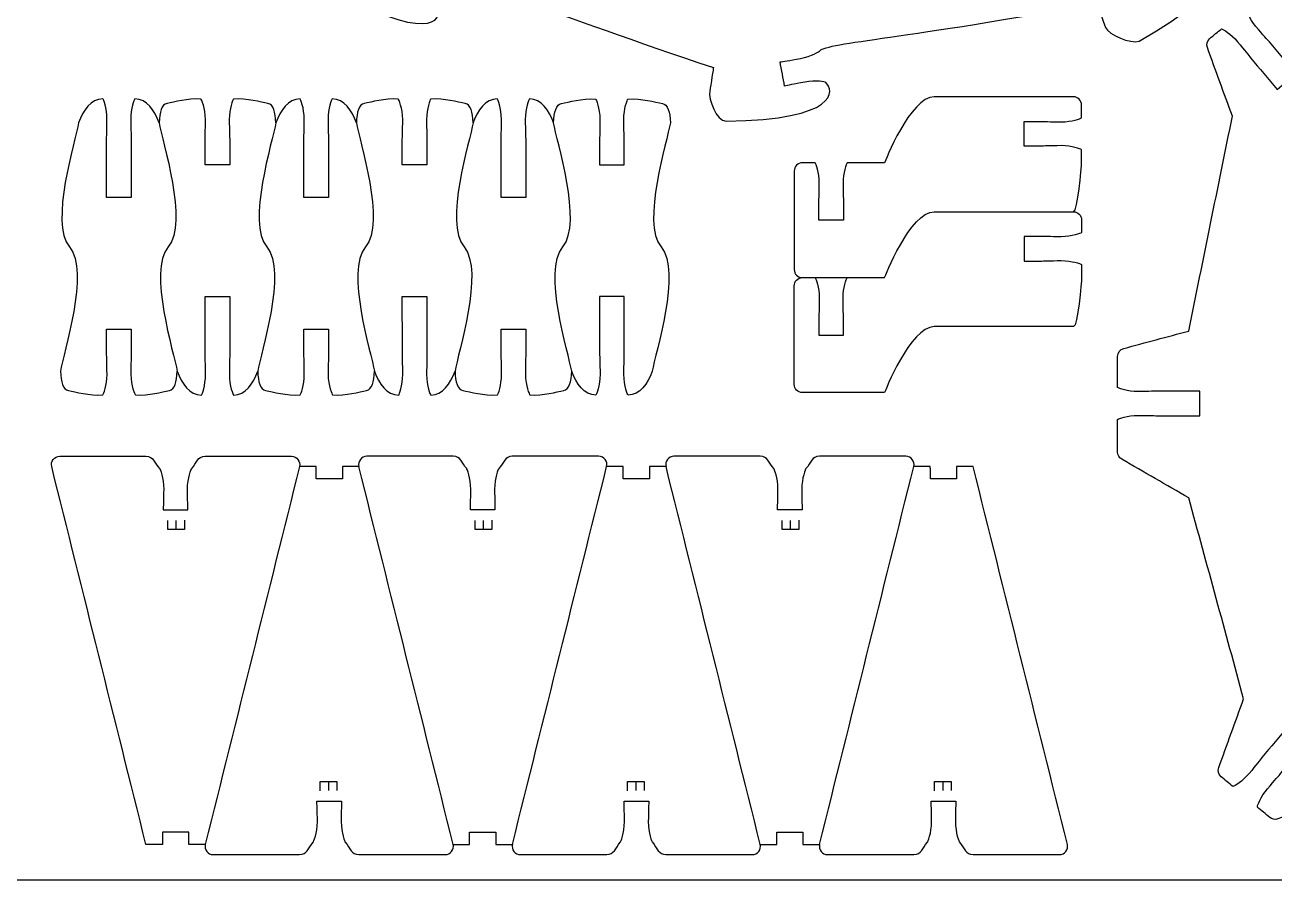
# Model space of a CAD drawing. Extents: x 0 to 450, y 0 to 400.
# Drawn here: x 164.2 to 316.1, y 0.1 to 104.1 of the extents above; entities that cross this region are included whole.
import ezdxf

# ---------------------------------------------------------------- set-up
doc = ezdxf.new("R2010")
doc.units = 0
doc.header["$MEASUREMENT"] = 0
doc.layers.add('DEFAULT', color=18, linetype='CONTINUOUS')

msp = doc.modelspace()

# ---------------------------------------------------------------- linework, layer by layer
at = {"layer": 'DEFAULT', "color": 18}
msp.add_lwpolyline([(450.13, 0.12), (0.12, 0.12), (0.12, 400.12), (450.13, 400.12)], close=True, dxfattribs=at)
for points in [[(183.57, 43.89), (183.57, 42.76), (181.55, 42.76), (181.55, 43.85)], [(182.56, 42.76), (182.56, 43.85)], [(220.92, 43.89), (220.92, 42.76), (218.9, 42.76), (218.9, 43.85)], [(219.91, 42.76), (219.91, 43.85)], [(258.27, 43.89), (258.27, 42.76), (256.25, 42.76), (256.25, 43.85)], [(257.26, 42.76), (257.26, 43.85)], [(200.07, 10.98), (200.07, 12.11), (202.09, 12.11), (202.09, 11.02)], [(201.08, 12.11), (201.08, 11.02)], [(237.42, 10.98), (237.42, 12.11), (239.45, 12.11), (239.45, 11.02)], [(238.44, 12.11), (238.44, 11.02)], [(274.78, 10.98), (274.78, 12.11), (276.8, 12.11), (276.8, 11.02)], [(275.79, 12.11), (275.79, 11.02)]]:
    msp.add_lwpolyline(points, dxfattribs=at)
at = {"layer": 'DEFAULT', "color": 1}
for points, knots in [([(299.67, 102.15), (298.62, 101.78), (295.97, 102.88), (295.58, 103.81), (295.28, 104.49), (294.53, 106.75), (294.53, 106.75), (271.42, 102.47), (261.82, 101.97), (260.83, 100.98), (260.83, 100.91), (259.82, 100.28), (258.46, 100.02), (257.1, 99.77), (256.33, 99.67), (255.99, 99.61), (256.18, 98.63), (256.36, 97.65), (256.55, 96.67), (256.88, 96.73), (257.63, 96.92), (258.99, 97.17), (260.35, 97.42), (261.53, 97.18), (261.54, 97.13), (262.59, 96.16), (263.19, 92.59), (249.42, 92.41), (248.23, 92.4), (247.27, 95.12), (247.44, 96.07), (247.56, 96.81), (247.89, 98.92), (247.89, 98.92), (228.59, 105.38), (216.55, 110.25), (215.62, 110.25), (215.6, 110.2), (214.4, 110.12), (213.09, 110.55), (211.77, 110.99), (211.05, 111.28), (210.72, 111.38), (210.41, 110.43), (210.1, 109.49), (209.79, 108.54), (210.11, 108.43), (210.86, 108.23), (212.18, 107.8), (213.47, 107.37), (214.39, 106.61), (214.39, 106.54), (214.85, 105.18), (214.45, 101.63), (202.65, 107.7), (201.21, 108.66), (200.96, 111.84), (201.58, 112.64), (202.04, 113.24), (203.29, 114.68), (203.29, 114.68), (184.34, 135.35), (181.45, 140.2), (180.51, 140.22), (180.47, 140.18), (179.39, 140.7), (178.45, 141.72), (177.52, 142.74), (177.03, 143.35), (176.79, 143.6), (176.06, 142.92), (175.32, 142.24), (174.59, 141.57), (174.82, 141.32), (175.38, 140.78), (176.32, 139.76), (177.24, 138.74), (177.67, 137.62), (177.64, 137.58), (177.54, 136.15), (175.8, 134.17), (167.73, 143.92), (167.5, 144.25), (167.4, 144.64), (167.55, 145.13), (168.02, 146.75), (169.9, 147.01), (170.87, 149.78), (173.75, 158.09), (178.69, 174.98), (178.69, 174.98), (178.84, 175.37), (179.21, 175.62), (179.63, 175.62), (180.24, 175.62), (180.85, 175.62), (181.47, 175.62), (181.53, 175.62), (181.97, 174.51), (181.97, 173.12), (181.97, 171.74), (181.93, 170.96), (181.93, 170.62), (181.93, 168.95), (181.93, 167.29), (181.93, 165.62), (182.93, 165.62), (183.93, 165.62), (184.93, 165.62), (184.93, 167.29), (184.92, 168.96), (184.92, 170.62), (184.93, 170.96), (184.87, 171.74), (184.87, 173.12), (184.87, 174.5), (185.32, 175.62), (185.38, 175.62), (185.91, 175.62), (186.45, 175.62), (186.99, 175.62), (187.51, 175.62), (187.95, 175.22), (187.99, 174.7), (188.92, 160.89), (194.16, 148.05), (199.98, 137.11), (206.92, 124.06), (208.9, 120.34), (228.68, 113.72), (248.47, 107.1), (267.11, 109.71), (273.96, 110.98), (280.8, 112.25), (292.86, 114.49), (298.78, 119.37), (301.55, 121.66), (313.36, 131.4), (317.77, 135.02), (322.16, 138.65), (324.33, 143.81), (324.33, 151.06), (324.33, 158.58), (324.33, 166.1), (324.33, 173.62), (324.33, 174.73), (325.23, 175.62), (326.33, 175.62), (327.3, 175.63), (328.27, 175.64), (329.23, 175.64), (329.29, 175.64), (329.74, 174.53), (329.74, 173.14), (329.74, 171.76), (329.69, 170.98), (329.7, 170.64), (329.7, 168.97), (329.7, 167.31), (329.7, 165.64), (330.7, 165.64), (331.7, 165.64), (332.7, 165.64), (332.69, 167.31), (332.69, 168.98), (332.69, 170.65), (332.7, 170.98), (332.64, 171.76), (332.64, 173.14), (332.64, 174.52), (333.09, 175.65), (333.14, 175.65), (336.51, 175.65), (340.47, 180.79), (342.02, 182.46), (343.57, 184.14), (350.13, 183.42), (352.9, 183.35), (354.4, 183.31), (356.89, 182.26), (356.23, 179.66), (355.84, 178.12), (352.4, 178.82), (352.4, 178.82), (351.47, 179.19), (350.54, 179.56), (349.61, 179.92), (339.96, 155.42), (336.37, 148.96), (336.64, 148.28), (336.7, 148.26), (336.7, 147.06), (336.2, 145.77), (335.69, 144.48), (335.37, 143.77), (335.24, 143.45), (336.17, 143.09), (337.1, 142.73), (338.03, 142.36), (338.16, 142.68), (338.39, 143.42), (338.9, 144.71), (339.41, 145.98), (340.23, 146.87), (340.28, 146.85), (341.66, 147.22), (344.72, 145.19), (337.94, 134.22), (337.03, 133.3), (334.52, 133.54), (333.69, 134.15), (333.08, 134.59), (331.53, 136.22), (331.53, 136.22), (310.08, 118.53), (304.85, 116.33), (304.85, 114.83), (304.89, 114.78), (304.31, 113.73), (303.25, 112.84), (302.18, 111.96), (301.55, 111.51), (301.29, 111.28), (301.92, 110.52), (302.56, 109.75), (303.2, 108.98), (303.46, 109.19), (304.03, 109.73), (305.09, 110.61), (306.16, 111.48), (307.31, 111.85), (307.34, 111.81), (308.73, 111.47), (311.84, 109.09), (299.67, 102.15)], [1, 1, 1, 1, 2, 2, 2, 3, 3, 3, 4, 4, 4, 5, 5, 5, 6, 6, 6, 7, 7, 7, 8, 8, 8, 9, 9, 9, 10, 10, 10, 11, 11, 11, 12, 12, 12, 13, 13, 13, 14, 14, 14, 15, 15, 15, 16, 16, 16, 17, 17, 17, 18, 18, 18, 19, 19, 19, 20, 20, 20, 21, 21, 21, 22, 22, 22, 23, 23, 23, 24, 24, 24, 25, 25, 25, 26, 26, 26, 27, 27, 27, 28, 28, 28, 29, 29, 29, 30, 30, 30, 31, 31, 31, 32, 32, 32, 33, 33, 33, 34, 34, 34, 35, 35, 35, 49.159, 49.159, 49.159, 57.659, 57.659, 57.659, 58.659, 58.659, 58.659, 59.659, 59.659, 59.659, 60.659, 60.659, 60.659, 65.229, 65.229, 65.229, 66.229, 66.229, 66.229, 67.229, 67.229, 67.229, 68.229, 68.229, 68.229, 69.229, 69.229, 69.229, 70.229, 70.229, 70.229, 71.229, 71.229, 71.229, 72.229, 72.229, 72.229, 136.188, 136.188, 136.188, 137.188, 137.188, 137.188, 138.188, 138.188, 138.188, 139.188, 139.188, 139.188, 140.188, 140.188, 140.188, 154.357, 154.357, 154.357, 162.857, 162.857, 162.857, 163.857, 163.857, 163.857, 164.857, 164.857, 164.857, 165.857, 165.857, 165.857, 166.857, 166.857, 166.857, 167.857, 167.857, 167.857, 168.857, 168.857, 168.857, 169.857, 169.857, 169.857, 170.857, 170.857, 170.857, 171.857, 171.857, 171.857, 172.857, 172.857, 172.857, 173.857, 173.857, 173.857, 174.857, 174.857, 174.857, 175.857, 175.857, 175.857, 176.857, 176.857, 176.857, 177.857, 177.857, 177.857, 178.857, 178.857, 178.857, 179.857, 179.857, 179.857, 180.857, 180.857, 180.857, 181.857, 181.857, 181.857, 182.857, 182.857, 182.857, 183.857, 183.857, 183.857, 184.857, 184.857, 184.857, 185.857, 185.857, 185.857, 186.857, 186.857, 186.857, 186.857]), ([(302.02, 56.58), (301.68, 56.58), (300.91, 56.63), (299.52, 56.63), (298.24, 56.63), (297.19, 56.24), (297.04, 56.14), (297.04, 54.82), (297.04, 53.49), (297.04, 52.17), (297.04, 51.81), (297.23, 51.48), (297.54, 51.3), (300.25, 49.73), (302.97, 48.17), (305.69, 46.6), (307.92, 38.45), (310.15, 30.29), (312.37, 22.14), (311.36, 19.36), (310.35, 16.58), (309.34, 13.79), (309.2, 13.4), (309.31, 12.96), (309.64, 12.69), (310.11, 12.29), (310.59, 11.88), (311.07, 11.48), (311.24, 11.54), (312.21, 12.11), (313.03, 13.08), (313.92, 14.14), (314.38, 14.77), (314.6, 15.02), (315.67, 16.3), (316.74, 17.58), (317.81, 18.86), (318.57, 18.22), (319.34, 17.58), (320.11, 16.94), (319.04, 15.66), (317.97, 14.38), (316.9, 13.11), (316.68, 12.84), (316.15, 12.28), (315.26, 11.22), (314.42, 10.22), (314.04, 9.15), (314.04, 8.99), (314.54, 8.57), (315.04, 8.15), (315.54, 7.73), (315.81, 7.5), (316.19, 7.44), (316.52, 7.56), (318.86, 8.41), (321.19, 9.26), (323.53, 10.11), (324.38, 10.11), (325.23, 10.11), (326.09, 10.11), (326.18, 10.24), (326.57, 11.3), (326.57, 12.6), (326.57, 13.98), (326.52, 14.75), (326.52, 15.09), (326.52, 15.76), (326.52, 16.43), (326.52, 17.1), (327.52, 17.1), (328.52, 17.1), (329.52, 17.1), (329.52, 16.43), (329.52, 15.77), (329.52, 15.1), (329.52, 14.76), (329.47, 13.98), (329.47, 12.6), (329.48, 11.29), (329.87, 10.22), (329.97, 10.11), (330.82, 10.11), (331.67, 10.11), (332.52, 10.11), (343.48, 10.11), (343.88, 3.22), (352.35, 3.22), (353.87, 3.22), (355.39, 3.22), (356.91, 3.22), (357.01, 3.37), (357.39, 4.42), (357.39, 5.7), (357.39, 7.08), (357.34, 7.86), (357.34, 8.2), (357.34, 9.87), (357.34, 11.53), (357.34, 13.2), (358.34, 13.2), (359.34, 13.2), (360.34, 13.2), (360.34, 11.54), (360.34, 9.87), (360.34, 8.21), (360.34, 7.86), (360.29, 7.09), (360.29, 5.7), (360.3, 4.41), (360.69, 3.35), (360.78, 3.22), (362.3, 3.22), (363.81, 3.22), (365.33, 3.22), (373.8, 3.22), (374.2, 10.11), (385.16, 10.11), (386.02, 10.11), (386.87, 10.11), (387.72, 10.11), (387.81, 10.24), (388.21, 11.3), (388.21, 12.6), (388.21, 13.98), (388.16, 14.75), (388.16, 15.09), (388.16, 15.76), (388.16, 16.43), (388.16, 17.1), (389.15, 17.1), (390.15, 17.1), (391.15, 17.1), (391.15, 16.43), (391.15, 15.77), (391.15, 15.1), (391.16, 14.76), (391.11, 13.98), (391.11, 12.6), (391.11, 11.28), (391.51, 10.2), (391.61, 10.11), (392.45, 10.11), (393.3, 10.11), (394.15, 10.11), (396.48, 9.26), (398.82, 8.41), (401.15, 7.56), (401.49, 7.44), (401.86, 7.5), (402.14, 7.73), (402.64, 8.16), (403.14, 8.58), (403.65, 9), (403.64, 9.16), (403.25, 10.23), (402.42, 11.22), (401.54, 12.28), (401, 12.84), (400.78, 13.1), (399.71, 14.38), (398.64, 15.66), (397.57, 16.94), (398.34, 17.58), (399.1, 18.22), (399.87, 18.86), (400.94, 17.59), (402.01, 16.31), (403.08, 15.03), (403.3, 14.77), (403.76, 14.14), (404.65, 13.08), (405.48, 12.1), (406.44, 11.54), (406.62, 11.49), (407.09, 11.89), (407.57, 12.29), (408.04, 12.69), (408.36, 12.96), (408.48, 13.4), (408.34, 13.79), (407.33, 16.58), (406.32, 19.36), (405.3, 22.14), (407.53, 30.29), (409.76, 38.45), (411.99, 46.6), (414.71, 48.17), (417.42, 49.73), (420.14, 51.3), (420.45, 51.48), (420.64, 51.81), (420.64, 52.17), (420.64, 53.5), (420.64, 54.83), (420.64, 56.15), (420.49, 56.25), (419.43, 56.64), (418.16, 56.64), (416.77, 56.64), (416, 56.58), (415.66, 56.59), (413.99, 56.59), (412.32, 56.58), (410.66, 56.58), (410.66, 57.58), (410.66, 58.58), (410.66, 59.58), (412.32, 59.58), (413.99, 59.58), (415.65, 59.58), (415.99, 59.59), (416.77, 59.54), (418.16, 59.54), (419.45, 59.54), (420.51, 59.93), (420.64, 60.03), (420.64, 61.29), (420.64, 62.55), (420.64, 63.8), (420.64, 64.26), (420.34, 64.65), (419.9, 64.77), (417.26, 65.48), (414.63, 66.18), (411.99, 66.89), (410.22, 75.59), (408.45, 84.3), (406.68, 93.01), (407.7, 95.79), (408.71, 98.57), (409.72, 101.35), (409.87, 101.74), (409.75, 102.19), (409.42, 102.46), (408.95, 102.86), (408.48, 103.25), (408, 103.65), (407.85, 103.61), (406.86, 103.04), (406.03, 102.06), (405.14, 101.01), (404.68, 100.38), (404.46, 100.12), (403.39, 98.84), (402.32, 97.56), (401.25, 96.28), (400.48, 96.93), (399.72, 97.57), (398.95, 98.21), (400.02, 99.49), (401.09, 100.76), (402.16, 102.04), (402.38, 102.3), (402.92, 102.87), (403.81, 103.93), (404.64, 104.92), (405.03, 105.98), (405.03, 106.15), (404.38, 106.69), (403.73, 107.24), (403.07, 107.79), (400.19, 113.32), (397.31, 118.85), (394.43, 124.39), (394.25, 124.72), (393.91, 124.93), (393.54, 124.93), (392.89, 124.93), (392.24, 124.93), (391.59, 124.93), (391.5, 124.8), (391.1, 123.73), (391.1, 122.44), (391.1, 121.06), (391.15, 120.28), (391.15, 119.94), (391.15, 119.27), (391.15, 118.61), (391.15, 117.94), (390.15, 117.94), (389.15, 117.94), (388.16, 117.94), (388.16, 118.6), (388.16, 119.27), (388.16, 119.94), (388.15, 120.28), (388.2, 121.05), (388.2, 122.44), (388.2, 123.76), (387.8, 124.83), (387.7, 124.93), (386.67, 124.93), (385.64, 124.93), (384.6, 124.93), (382.98, 124.93), (381.66, 123.01), (381.66, 120.64), (381.6, 112.82), (382.7, 106.14), (374.39, 97.86), (372.84, 96.32), (371.29, 94.77), (369.75, 93.23), (368.04, 91.24), (364.87, 89.84), (358.84, 89.84), (352.81, 89.84), (349.63, 91.24), (347.93, 93.23), (346.38, 94.77), (344.83, 96.32), (343.29, 97.86), (334.97, 106.14), (336.07, 112.82), (336.02, 120.64), (336.02, 123.01), (334.68, 124.93), (333.05, 124.93), (332.02, 124.93), (330.99, 124.93), (329.95, 124.93), (329.86, 124.8), (329.47, 123.73), (329.47, 122.44), (329.47, 121.06), (329.52, 120.28), (329.52, 119.94), (329.52, 119.27), (329.52, 118.61), (329.52, 117.94), (328.52, 117.94), (327.52, 117.94), (326.52, 117.94), (326.52, 118.6), (326.52, 119.27), (326.52, 119.94), (326.52, 120.28), (326.57, 121.05), (326.57, 122.44), (326.56, 123.75), (326.17, 124.81), (326.07, 124.93), (325.43, 124.93), (324.78, 124.93), (324.14, 124.93), (323.76, 124.93), (323.42, 124.72), (323.25, 124.39), (320.37, 118.85), (317.49, 113.32), (314.6, 107.79), (313.95, 107.24), (313.29, 106.68), (312.63, 106.13), (312.66, 105.95), (313.05, 104.9), (313.86, 103.92), (314.75, 102.86), (315.29, 102.3), (315.51, 102.04), (316.58, 100.77), (317.65, 99.49), (318.73, 98.21), (317.96, 97.57), (317.2, 96.93), (316.43, 96.28), (315.36, 97.56), (314.29, 98.83), (313.22, 100.11), (313, 100.37), (312.53, 101), (311.64, 102.06), (310.81, 103.04), (309.84, 103.6), (309.67, 103.64), (309.2, 103.25), (308.73, 102.85), (308.25, 102.46), (307.93, 102.19), (307.81, 101.74), (307.96, 101.35), (308.97, 98.57), (309.98, 95.79), (311, 93.01), (309.23, 84.3), (307.46, 75.59), (305.69, 66.89), (303.05, 66.18), (300.42, 65.48), (297.78, 64.77), (297.34, 64.65), (297.04, 64.26), (297.04, 63.8), (297.04, 62.54), (297.04, 61.28), (297.04, 60.01), (297.2, 59.91), (298.25, 59.53), (299.52, 59.53), (300.9, 59.53), (301.68, 59.58), (302.02, 59.58), (303.69, 59.58), (305.35, 59.58), (307.02, 59.58), (307.02, 58.58), (307.02, 57.58), (307.02, 56.58), (305.36, 56.58), (303.69, 56.58), (302.02, 56.58)], [14.17, 14.17, 14.17, 14.17, 15.17, 15.17, 15.17, 16.17, 16.17, 16.17, 27.43, 27.43, 27.43, 28.43, 28.43, 28.43, 29.43, 29.43, 29.43, 101.305799, 101.305799, 101.305799, 102.305799, 102.305799, 102.305799, 103.305799, 103.305799, 103.305799, 104.305799, 104.305799, 104.305799, 105.305799, 105.305799, 105.305799, 106.305799, 106.305799, 106.305799, 107.305799, 107.305799, 107.305799, 108.305799, 108.305799, 108.305799, 109.305799, 109.305799, 109.305799, 110.305799, 110.305799, 110.305799, 111.305799, 111.305799, 111.305799, 112.305799, 112.305799, 112.305799, 113.305799, 113.305799, 113.305799, 114.305799, 114.305799, 114.305799, 121.555799, 121.555799, 121.555799, 122.555799, 122.555799, 122.555799, 123.555799, 123.555799, 123.555799, 124.555799, 124.555799, 124.555799, 133.055799, 133.055799, 133.055799, 138.714799, 138.714799, 138.714799, 139.714799, 139.714799, 139.714799, 140.714799, 140.714799, 140.714799, 147.935799, 147.935799, 147.935799, 148.935799, 148.935799, 148.935799, 161.865799, 161.865799, 161.865799, 162.865799, 162.865799, 162.865799, 163.865799, 163.865799, 163.865799, 164.865799, 164.865799, 164.865799, 173.365799, 173.365799, 173.365799, 187.525799, 187.525799, 187.525799, 188.525799, 188.525799, 188.525799, 189.525799, 189.525799, 189.525799, 202.415799, 202.415799, 202.415799, 203.415799, 203.415799, 203.415799, 210.665799, 210.665799, 210.665799, 211.665799, 211.665799, 211.665799, 212.665799, 212.665799, 212.665799, 213.665799, 213.665799, 213.665799, 222.165799, 222.165799, 222.165799, 227.824799, 227.824799, 227.824799, 228.824799, 228.824799, 228.824799, 229.824799, 229.824799, 229.824799, 237.033799, 237.033799, 237.033799, 238.033799, 238.033799, 238.033799, 239.033799, 239.033799, 239.033799, 240.033799, 240.033799, 240.033799, 241.033799, 241.033799, 241.033799, 242.033799, 242.033799, 242.033799, 243.033799, 243.033799, 243.033799, 244.033799, 244.033799, 244.033799, 245.033799, 245.033799, 245.033799, 246.033799, 246.033799, 246.033799, 247.033799, 247.033799, 247.033799, 248.033799, 248.033799, 248.033799, 249.033799, 249.033799, 249.033799, 250.033799, 250.033799, 250.033799, 251.033799, 251.033799, 251.033799, 252.033799, 252.033799, 252.033799, 253.033799, 253.033799, 253.033799, 264.323799, 264.323799, 264.323799, 265.323799, 265.323799, 265.323799, 266.323799, 266.323799, 266.323799, 267.323799, 267.323799, 267.323799, 275.823799, 275.823799, 275.823799, 289.983799, 289.983799, 289.983799, 290.983799, 290.983799, 290.983799, 291.983799, 291.983799, 291.983799, 302.693799, 302.693799, 302.693799, 303.693799, 303.693799, 303.693799, 304.693799, 304.693799, 304.693799, 305.693799, 305.693799, 305.693799, 306.693799, 306.693799, 306.693799, 307.693799, 307.693799, 307.693799, 308.693799, 308.693799, 308.693799, 309.693799, 309.693799, 309.693799, 310.693799, 310.693799, 310.693799, 311.693799, 311.693799, 311.693799, 312.693799, 312.693799, 312.693799, 313.693799, 313.693799, 313.693799, 314.693799, 314.693799, 314.693799, 315.693799, 315.693799, 315.693799, 316.693799, 316.693799, 316.693799, 317.693799, 317.693799, 317.693799, 318.693799, 318.693799, 318.693799, 324.234799, 324.234799, 324.234799, 325.234799, 325.234799, 325.234799, 326.234799, 326.234799, 326.234799, 327.234799, 327.234799, 327.234799, 335.734799, 335.734799, 335.734799, 341.394799, 341.394799, 341.394799, 342.394799, 342.394799, 342.394799, 343.394799, 343.394799, 343.394799, 352.184799, 352.184799, 352.184799, 353.184799, 353.184799, 353.184799, 354.184799, 354.184799, 354.184799, 355.184799, 355.184799, 355.184799, 356.184799, 356.184799, 356.184799, 357.184799, 357.184799, 357.184799, 358.184799, 358.184799, 358.184799, 359.184799, 359.184799, 359.184799, 360.184799, 360.184799, 360.184799, 368.963799, 368.963799, 368.963799, 369.963799, 369.963799, 369.963799, 370.963799, 370.963799, 370.963799, 371.963799, 371.963799, 371.963799, 380.463799, 380.463799, 380.463799, 386.123799, 386.123799, 386.123799, 387.123799, 387.123799, 387.123799, 388.123799, 388.123799, 388.123799, 393.613799, 393.613799, 393.613799, 394.613799, 394.613799, 394.613799, 395.613799, 395.613799, 395.613799, 396.613799, 396.613799, 396.613799, 397.613799, 397.613799, 397.613799, 398.613799, 398.613799, 398.613799, 399.613799, 399.613799, 399.613799, 400.613799, 400.613799, 400.613799, 401.613799, 401.613799, 401.613799, 402.613799, 402.613799, 402.613799, 403.613799, 403.613799, 403.613799, 404.613799, 404.613799, 404.613799, 405.613799, 405.613799, 405.613799, 406.613799, 406.613799, 406.613799, 407.613799, 407.613799, 407.613799, 408.613799, 408.613799, 408.613799, 409.613799, 409.613799, 409.613799, 420.363799, 420.363799, 420.363799, 421.363799, 421.363799, 421.363799, 422.363799, 422.363799, 422.363799, 423.363799, 423.363799, 423.363799, 431.863799, 431.863799, 431.863799, 446.033799, 446.033799, 446.033799, 446.033799]), ([(180.48, 92.21), (179.93, 93.71), (178.98, 95.12), (177.53, 95.12), (177.45, 95.05), (177.03, 93.95), (177.03, 92.62), (177.03, 91.24), (177.09, 90.46), (177.08, 90.12), (177.08, 87.79), (177.09, 85.46), (177.09, 83.12), (176.09, 83.12), (175.09, 83.12), (174.09, 83.12), (174.09, 85.45), (174.09, 87.79), (174.09, 90.12), (174.08, 90.46), (174.13, 91.24), (174.13, 92.62), (174.13, 94), (173.69, 95.12), (173.63, 95.12), (172.18, 95.12), (171.23, 93.71), (170.68, 92.21), (170.33, 90.1), (167.1, 79.99), (169.58, 77.11), (172.07, 74.23), (168.83, 64.12), (168.48, 62.01), (168.52, 60.7), (168.8, 59.77), (169.44, 59.65), (170.34, 59.5), (171.99, 59.01), (173.64, 59.12), (173.72, 59.19), (174.14, 60.29), (174.14, 61.62), (174.14, 63), (174.09, 63.78), (174.09, 64.11), (174.09, 65.12), (174.09, 66.12), (174.09, 67.12), (175.09, 67.12), (176.09, 67.12), (177.09, 67.12), (177.09, 66.12), (177.09, 65.12), (177.09, 64.12), (177.09, 63.78), (177.04, 63), (177.04, 61.62), (177.04, 60.23), (177.53, 59.12), (177.59, 59.12), (179.25, 59.01), (180.82, 59.5), (181.72, 59.65), (182.36, 59.77), (182.64, 60.7), (182.67, 62.01)], [0, 0, 0, 0, 1, 1, 1, 2, 2, 2, 3, 3, 3, 4, 4, 4, 12.5, 12.5, 12.5, 32.33, 32.33, 32.33, 33.33, 33.33, 33.33, 34.33, 34.33, 34.33, 35.33, 35.33, 35.33, 36.33, 36.33, 36.33, 37.33, 37.33, 37.33, 38.33, 38.33, 38.33, 39.33, 39.33, 39.33, 40.33, 40.33, 40.33, 41.33, 41.33, 41.33, 42.33, 42.33, 42.33, 50.83, 50.83, 50.83, 59.33, 59.33, 59.33, 60.33, 60.33, 60.33, 61.33, 61.33, 61.33, 62.33, 62.33, 62.33, 63.33, 63.33, 63.33, 63.33]), ([(194.67, 92.21), (194.63, 93.52), (194.36, 94.45), (193.71, 94.57), (192.81, 94.72), (191.17, 95.21), (189.51, 95.1), (189.43, 95.03), (189.01, 93.93), (189.01, 92.6), (189.01, 91.22), (189.06, 90.45), (189.06, 90.11), (189.06, 89.1), (189.06, 88.1), (189.06, 87.1), (188.06, 87.1), (187.06, 87.1), (186.06, 87.1), (186.06, 88.1), (186.06, 89.1), (186.06, 90.1), (186.06, 90.44), (186.11, 91.22), (186.11, 92.6), (186.11, 93.99), (185.62, 95.1), (185.56, 95.1), (183.91, 95.21), (182.34, 94.72), (181.44, 94.57), (180.79, 94.45), (180.52, 93.52), (180.48, 92.21), (180.83, 90.1), (184.07, 79.99), (181.58, 77.11), (179.09, 74.23), (182.32, 64.12), (182.67, 62.01), (183.22, 60.51), (184.17, 59.1), (185.62, 59.1), (185.7, 59.17), (186.12, 60.27), (186.12, 61.6), (186.12, 62.98), (186.06, 63.76), (186.07, 64.1), (186.07, 66.43), (186.07, 68.76), (186.06, 71.1), (187.06, 71.1), (188.06, 71.1), (189.06, 71.1), (189.06, 68.77), (189.06, 66.44), (189.06, 64.1), (189.07, 63.76), (189.02, 62.98), (189.02, 61.6), (189.02, 60.22), (189.47, 59.1), (189.53, 59.1), (190.97, 59.1), (191.92, 60.51), (192.47, 62.01)], [0, 0, 0, 0, 1, 1, 1, 2, 2, 2, 3, 3, 3, 4, 4, 4, 5, 5, 5, 13.5, 13.5, 13.5, 22, 22, 22, 23, 23, 23, 24, 24, 24, 25, 25, 25, 26, 26, 26, 27, 27, 27, 28, 28, 28, 29, 29, 29, 30, 30, 30, 31, 31, 31, 32, 32, 32, 40.5, 40.5, 40.5, 60.33, 60.33, 60.33, 61.33, 61.33, 61.33, 62.33, 62.33, 62.33, 63.33, 63.33, 63.33, 63.33]), ([(204.47, 92.21), (203.92, 93.71), (202.97, 95.12), (201.52, 95.12), (201.44, 95.05), (201.02, 93.95), (201.02, 92.62), (201.02, 91.24), (201.08, 90.46), (201.07, 90.12), (201.07, 87.79), (201.07, 85.46), (201.08, 83.12), (200.08, 83.12), (199.08, 83.12), (198.08, 83.12), (198.08, 85.45), (198.08, 87.79), (198.08, 90.12), (198.07, 90.46), (198.12, 91.24), (198.12, 92.62), (198.12, 94), (197.67, 95.12), (197.61, 95.12), (196.17, 95.12), (195.22, 93.71), (194.67, 92.21), (194.32, 90.1), (191.08, 79.99), (193.57, 77.11), (196.06, 74.23), (192.82, 64.12), (192.47, 62.01), (192.51, 60.7), (192.79, 59.77), (193.43, 59.65), (194.33, 59.5), (195.97, 59.01), (197.63, 59.12), (197.71, 59.19), (198.13, 60.29), (198.13, 61.62), (198.13, 63), (198.08, 63.78), (198.08, 64.11), (198.08, 65.12), (198.08, 66.12), (198.08, 67.12), (199.08, 67.12), (200.08, 67.12), (201.08, 67.12), (201.08, 66.12), (201.08, 65.12), (201.08, 64.12), (201.08, 63.78), (201.03, 63), (201.03, 61.62), (201.03, 60.23), (201.52, 59.12), (201.58, 59.12), (203.23, 59.01), (204.8, 59.5), (205.7, 59.65), (206.35, 59.77), (206.62, 60.7), (206.66, 62.01)], [0, 0, 0, 0, 1, 1, 1, 2, 2, 2, 3, 3, 3, 4, 4, 4, 12.5, 12.5, 12.5, 32.33, 32.33, 32.33, 33.33, 33.33, 33.33, 34.33, 34.33, 34.33, 35.33, 35.33, 35.33, 36.33, 36.33, 36.33, 37.33, 37.33, 37.33, 38.33, 38.33, 38.33, 39.33, 39.33, 39.33, 40.33, 40.33, 40.33, 41.33, 41.33, 41.33, 42.33, 42.33, 42.33, 50.83, 50.83, 50.83, 59.33, 59.33, 59.33, 60.33, 60.33, 60.33, 61.33, 61.33, 61.33, 62.33, 62.33, 62.33, 63.33, 63.33, 63.33, 63.33]), ([(218.66, 92.21), (218.62, 93.52), (218.34, 94.45), (217.7, 94.57), (216.8, 94.72), (215.15, 95.21), (213.5, 95.1), (213.42, 95.03), (213, 93.93), (213, 92.6), (213, 91.22), (213.05, 90.45), (213.05, 90.11), (213.05, 89.1), (213.05, 88.1), (213.05, 87.1), (212.05, 87.1), (211.05, 87.1), (210.05, 87.1), (210.05, 88.1), (210.05, 89.1), (210.05, 90.1), (210.05, 90.44), (210.1, 91.22), (210.1, 92.6), (210.1, 93.99), (209.61, 95.1), (209.55, 95.1), (207.89, 95.21), (206.32, 94.72), (205.43, 94.57), (204.78, 94.45), (204.5, 93.52), (204.47, 92.21), (204.82, 90.1), (208.06, 79.99), (205.57, 77.11), (203.08, 74.23), (206.31, 64.12), (206.66, 62.01), (207.21, 60.51), (208.16, 59.1), (209.61, 59.1), (209.69, 59.17), (210.11, 60.27), (210.11, 61.6), (210.11, 62.98), (210.05, 63.76), (210.06, 64.1), (210.06, 66.43), (210.05, 68.76), (210.05, 71.1), (211.05, 71.1), (212.05, 71.1), (213.05, 71.1), (213.05, 68.77), (213.05, 66.44), (213.05, 64.1), (213.06, 63.76), (213.01, 62.98), (213.01, 61.6), (213.01, 60.22), (213.45, 59.1), (213.51, 59.1), (214.96, 59.1), (215.91, 60.51), (216.46, 62.01)], [0, 0, 0, 0, 1, 1, 1, 2, 2, 2, 3, 3, 3, 4, 4, 4, 5, 5, 5, 13.5, 13.5, 13.5, 22, 22, 22, 23, 23, 23, 24, 24, 24, 25, 25, 25, 26, 26, 26, 27, 27, 27, 28, 28, 28, 29, 29, 29, 30, 30, 30, 31, 31, 31, 32, 32, 32, 40.5, 40.5, 40.5, 60.33, 60.33, 60.33, 61.33, 61.33, 61.33, 62.33, 62.33, 62.33, 63.33, 63.33, 63.33, 63.33]), ([(228.45, 92.21), (227.9, 93.71), (226.96, 95.12), (225.51, 95.12), (225.43, 95.05), (225.01, 93.95), (225.01, 92.62), (225.01, 91.24), (225.06, 90.46), (225.06, 90.12), (225.06, 87.79), (225.06, 85.46), (225.06, 83.12), (224.06, 83.12), (223.07, 83.12), (222.07, 83.12), (222.07, 85.45), (222.07, 87.79), (222.07, 90.12), (222.06, 90.46), (222.11, 91.24), (222.11, 92.62), (222.11, 94), (221.66, 95.12), (221.6, 95.12), (220.16, 95.12), (219.21, 93.71), (218.66, 92.21), (218.31, 90.1), (215.07, 79.99), (217.56, 77.11), (220.05, 74.23), (216.81, 64.12), (216.46, 62.01), (216.5, 60.7), (216.77, 59.77), (217.42, 59.65), (218.32, 59.5), (219.96, 59.01), (221.62, 59.12), (221.7, 59.19), (222.12, 60.29), (222.12, 61.62), (222.12, 63), (222.07, 63.78), (222.07, 64.11), (222.07, 65.12), (222.07, 66.12), (222.07, 67.12), (223.07, 67.12), (224.06, 67.12), (225.06, 67.12), (225.06, 66.12), (225.06, 65.12), (225.06, 64.12), (225.07, 63.78), (225.02, 63), (225.02, 61.62), (225.02, 60.23), (225.51, 59.12), (225.57, 59.12), (227.22, 59.01), (228.79, 59.5), (229.69, 59.65), (230.34, 59.77), (230.61, 60.7), (230.65, 62.01)], [0, 0, 0, 0, 1, 1, 1, 2, 2, 2, 3, 3, 3, 4, 4, 4, 12.5, 12.5, 12.5, 32.33, 32.33, 32.33, 33.33, 33.33, 33.33, 34.33, 34.33, 34.33, 35.33, 35.33, 35.33, 36.33, 36.33, 36.33, 37.33, 37.33, 37.33, 38.33, 38.33, 38.33, 39.33, 39.33, 39.33, 40.33, 40.33, 40.33, 41.33, 41.33, 41.33, 42.33, 42.33, 42.33, 50.83, 50.83, 50.83, 59.33, 59.33, 59.33, 60.33, 60.33, 60.33, 61.33, 61.33, 61.33, 62.33, 62.33, 62.33, 63.33, 63.33, 63.33, 63.33]), ([(237.5, 59.1), (238.95, 59.1), (239.9, 60.51), (240.45, 62.01), (240.8, 64.12), (244.03, 74.23), (241.54, 77.11), (239.06, 79.99), (242.3, 90.1), (242.65, 92.21), (242.61, 93.53), (242.33, 94.45), (241.69, 94.57), (240.79, 94.72), (239.14, 95.21), (237.49, 95.1), (237.41, 95.03), (236.99, 93.93), (236.99, 92.6), (236.99, 91.22), (237.04, 90.45), (237.04, 90.11), (237.04, 89.1), (237.04, 88.1), (237.04, 87.1), (236.04, 87.1), (235.04, 87.1), (234.04, 87.1), (234.04, 88.1), (234.04, 89.1), (234.04, 90.1), (234.04, 90.44), (234.09, 91.22), (234.09, 92.6), (234.08, 93.99), (233.6, 95.1), (233.54, 95.1), (231.88, 95.21), (230.31, 94.72), (229.41, 94.57), (228.77, 94.45), (228.49, 93.53), (228.45, 92.21), (228.8, 90.1), (232.05, 79.99), (229.56, 77.11), (227.07, 74.23), (230.3, 64.12), (230.65, 62.01), (231.2, 60.51), (232.15, 59.1), (233.6, 59.1), (233.68, 59.17), (234.1, 60.27), (234.1, 61.6), (234.1, 62.98), (234.04, 63.76), (234.05, 64.1), (234.04, 66.43), (234.04, 68.76), (234.04, 71.1), (235.04, 71.1), (236.04, 71.1), (237.04, 71.1), (237.04, 68.77), (237.04, 66.44), (237.04, 64.1), (237.04, 63.76), (237, 62.99), (237, 61.6), (237, 60.22), (237.44, 59.1), (237.5, 59.1)], [1, 1, 1, 1, 2, 2, 2, 3, 3, 3, 4, 4, 4, 5, 5, 5, 6, 6, 6, 7, 7, 7, 8, 8, 8, 9, 9, 9, 17.5, 17.5, 17.5, 26, 26, 26, 27, 27, 27, 28, 28, 28, 29, 29, 29, 30, 30, 30, 31, 31, 31, 32, 32, 32, 33, 33, 33, 34, 34, 34, 35, 35, 35, 36, 36, 36, 44.5, 44.5, 44.5, 64.33, 64.33, 64.33, 65.33, 65.33, 65.33, 66.33, 66.33, 66.33, 66.33]), ([(285.67, 92.38), (285.67, 91.38), (285.67, 90.38), (285.67, 89.38), (286.34, 89.38), (287.01, 89.38), (287.68, 89.38), (288.02, 89.38), (288.79, 89.43), (290.17, 89.43), (291.47, 89.43), (292.53, 89.04), (292.66, 88.94), (292.66, 88.43), (292.66, 87.91), (292.66, 87.39), (292.66, 86.83), (292.21, 81.4), (291.66, 81.4), (286.02, 81.4), (280.39, 81.4), (274.75, 81.4), (271.81, 81.4), (268.7, 73.38), (268.7, 73.38), (265.37, 73.38), (262.04, 73.38), (258.71, 73.38), (258.16, 73.38), (257.72, 73.82), (257.72, 74.37), (257.72, 78.37), (257.72, 82.36), (257.72, 86.35), (257.72, 86.9), (258.16, 87.35), (258.71, 87.35), (259.23, 87.35), (259.75, 87.35), (260.27, 87.35), (260.36, 87.23), (260.75, 86.17), (260.76, 84.87), (260.76, 83.48), (260.71, 82.71), (260.71, 82.36), (260.71, 81.7), (260.71, 81.03), (260.71, 80.37), (261.71, 80.37), (262.71, 80.37), (263.71, 80.37), (263.71, 81.04), (263.71, 81.7), (263.71, 82.37), (263.71, 82.71), (263.66, 83.49), (263.66, 84.87), (263.66, 86.15), (264.04, 87.21), (264.14, 87.35), (265.66, 87.35), (267.18, 87.35), (268.7, 87.35), (268.7, 87.35), (271.81, 95.38), (274.75, 95.38), (280.39, 95.38), (286.02, 95.38), (291.66, 95.38), (292.21, 95.38), (292.66, 94.93), (292.66, 94.37), (292.66, 93.86), (292.66, 93.34), (292.66, 92.83), (292.54, 92.73), (291.48, 92.33), (290.17, 92.33), (288.79, 92.33), (288.01, 92.38), (287.67, 92.38), (287, 92.38), (286.34, 92.38), (285.67, 92.38)], [5.66, 5.66, 5.66, 5.66, 14.16, 14.16, 14.16, 15.16, 15.16, 15.16, 16.16, 16.16, 16.16, 17.16, 17.16, 17.16, 21.571, 21.571, 21.571, 22.571, 22.571, 22.571, 70.501, 70.501, 70.501, 71.501, 71.501, 71.501, 99.811, 99.811, 99.811, 100.811, 100.811, 100.811, 134.771, 134.771, 134.771, 135.771, 135.771, 135.771, 140.171, 140.171, 140.171, 141.171, 141.171, 141.171, 142.171, 142.171, 142.171, 147.831, 147.831, 147.831, 156.331, 156.331, 156.331, 157.331, 157.331, 157.331, 158.331, 158.331, 158.331, 159.331, 159.331, 159.331, 172.261, 172.261, 172.261, 173.261, 173.261, 173.261, 221.191, 221.191, 221.191, 222.191, 222.191, 222.191, 226.571, 226.571, 226.571, 227.571, 227.571, 227.571, 228.571, 228.571, 228.571, 234.231, 234.231, 234.231, 234.231]), ([(291.66, 81.4), (292.21, 81.4), (292.66, 80.95), (292.66, 80.4), (292.66, 79.88), (292.66, 79.37), (292.66, 78.85), (292.54, 78.75), (291.48, 78.36), (290.17, 78.35), (288.79, 78.35), (288.01, 78.4), (287.67, 78.4), (287, 78.4), (286.34, 78.4), (285.67, 78.4), (285.67, 77.4), (285.67, 76.4), (285.67, 75.4), (286.34, 75.4), (287.01, 75.4), (287.68, 75.4), (288.02, 75.4), (288.79, 75.45), (290.17, 75.45), (291.47, 75.45), (292.53, 75.06), (292.66, 74.97), (292.66, 74.45), (292.66, 73.93), (292.66, 73.41), (292.66, 72.86), (292.21, 67.42), (291.66, 67.42), (286.02, 67.42), (280.39, 67.42), (274.75, 67.42), (271.81, 67.42), (268.7, 59.4), (268.7, 59.4), (265.37, 59.4), (262.04, 59.4), (258.71, 59.4), (258.16, 59.4), (257.72, 59.85), (257.72, 60.4), (257.72, 64.39), (257.72, 68.38), (257.72, 72.38), (257.72, 72.93), (258.16, 73.38), (258.71, 73.38)], [0, 0, 0, 0, 1, 1, 1, 5.38, 5.38, 5.38, 6.38, 6.38, 6.38, 7.38, 7.38, 7.38, 13.04, 13.04, 13.04, 21.54, 21.54, 21.54, 22.54, 22.54, 22.54, 23.54, 23.54, 23.54, 24.54, 24.54, 24.54, 28.951, 28.951, 28.951, 29.951, 29.951, 29.951, 77.881, 77.881, 77.881, 78.881, 78.881, 78.881, 107.191, 107.191, 107.191, 108.191, 108.191, 108.191, 142.151, 142.151, 142.151, 143.151, 143.151, 143.151, 143.151]), ([(260.27, 73.38), (260.36, 73.25), (260.75, 72.19), (260.76, 70.89), (260.76, 69.51), (260.71, 68.73), (260.71, 68.39), (260.71, 67.72), (260.71, 67.06), (260.71, 66.39), (261.71, 66.39), (262.71, 66.39), (263.71, 66.39), (263.71, 67.06), (263.71, 67.73), (263.71, 68.39), (263.71, 68.73), (263.66, 69.51), (263.66, 70.89), (263.66, 72.17), (264.04, 73.23), (264.14, 73.38)], [0, 0, 0, 0, 1, 1, 1, 2, 2, 2, 7.66, 7.66, 7.66, 16.16, 16.16, 16.16, 17.16, 17.16, 17.16, 18.16, 18.16, 18.16, 19.16, 19.16, 19.16, 19.16]), ([(184.08, 4.46), (184.75, 4.46), (185.42, 4.46), (186.09, 4.46), (189.91, 19.78), (193.73, 35.09), (197.55, 50.41), (197.7, 51.04), (197.23, 51.65), (196.58, 51.65), (193.08, 51.65), (189.58, 51.65), (186.08, 51.65), (185.17, 51.65), (185.06, 50.9), (184.44, 50.15), (184.37, 50.15), (183.93, 49.03), (183.92, 47.65), (183.92, 46.26), (183.98, 45.49), (183.97, 45.14), (182.97, 45.15), (181.97, 45.15), (180.98, 45.15), (180.97, 45.49), (181.03, 46.26), (181.03, 47.65), (181.03, 49.02), (180.58, 50.15), (180.52, 50.15), (179.9, 50.9), (179.79, 51.65), (178.88, 51.65), (175.38, 51.65), (171.88, 51.65), (168.39, 51.65), (167.74, 51.65), (167.26, 51.04), (167.41, 50.41), (171.23, 35.09), (175.05, 19.78), (178.87, 4.46), (179.54, 4.46), (180.21, 4.46), (180.88, 4.46), (180.88, 4.96), (180.88, 5.46), (180.88, 5.96), (181.95, 5.96), (183.01, 5.96), (184.08, 5.96), (184.08, 5.46), (184.08, 4.96), (184.08, 4.46)], [1, 1, 1, 1, 2, 2, 2, 3, 3, 3, 4, 4, 4, 33.77, 33.77, 33.77, 34.77, 34.77, 34.77, 35.77, 35.77, 35.77, 36.77, 36.77, 36.77, 37.77, 37.77, 37.77, 38.77, 38.77, 38.77, 39.77, 39.77, 39.77, 40.77, 40.77, 40.77, 70.53, 70.53, 70.53, 71.53, 71.53, 71.53, 72.53, 72.53, 72.53, 78.23, 78.23, 78.23, 82.47, 82.47, 82.47, 91.52, 91.52, 91.52, 92.52, 92.52, 92.52, 92.52]), ([(216.23, 4.46), (216.9, 4.46), (217.57, 4.46), (218.24, 4.46), (218.24, 4.96), (218.24, 5.46), (218.24, 5.96), (219.3, 5.96), (220.36, 5.96), (221.43, 5.96), (221.43, 5.46), (221.43, 4.96), (221.43, 4.46), (222.1, 4.46), (222.77, 4.46), (223.44, 4.46), (227.26, 19.78), (231.08, 35.09), (234.9, 50.41), (235.06, 51.04), (234.58, 51.65), (233.93, 51.65), (230.43, 51.65), (226.93, 51.65), (223.43, 51.65), (222.52, 51.65), (222.41, 50.9), (221.79, 50.15), (221.73, 50.15), (221.28, 49.03), (221.28, 47.65), (221.28, 46.26), (221.33, 45.49), (221.32, 45.14), (220.32, 45.15), (219.33, 45.15), (218.33, 45.15), (218.32, 45.49), (218.38, 46.26), (218.38, 47.65), (218.38, 49.02), (217.93, 50.15), (217.88, 50.15), (217.25, 50.9), (217.14, 51.65), (216.24, 51.65), (212.74, 51.65), (209.24, 51.65), (205.74, 51.65), (205.09, 51.65), (204.61, 51.04), (204.77, 50.41)], [0, 0, 0, 0, 5.7, 5.7, 5.7, 9.94, 9.94, 9.94, 18.99, 18.99, 18.99, 19.99, 19.99, 19.99, 20.99, 20.99, 20.99, 21.99, 21.99, 21.99, 22.99, 22.99, 22.99, 52.76, 52.76, 52.76, 53.76, 53.76, 53.76, 54.76, 54.76, 54.76, 55.76, 55.76, 55.76, 56.76, 56.76, 56.76, 57.76, 57.76, 57.76, 58.76, 58.76, 58.76, 59.76, 59.76, 59.76, 89.52, 89.52, 89.52, 90.52, 90.52, 90.52, 90.52]), ([(253.58, 4.46), (254.25, 4.46), (254.92, 4.46), (255.59, 4.46), (255.59, 4.96), (255.59, 5.46), (255.59, 5.96), (256.65, 5.96), (257.72, 5.96), (258.78, 5.96), (258.78, 5.46), (258.78, 4.96), (258.78, 4.46), (259.45, 4.46), (260.12, 4.46), (260.8, 4.46), (264.61, 19.78), (268.43, 35.09), (272.25, 50.41), (272.41, 51.04), (271.93, 51.65), (271.28, 51.65), (267.78, 51.65), (264.28, 51.65), (260.78, 51.65), (259.87, 51.65), (259.77, 50.9), (259.14, 50.15), (259.08, 50.15), (258.64, 49.03), (258.63, 47.65), (258.63, 46.26), (258.68, 45.49), (258.68, 45.14), (257.68, 45.15), (256.68, 45.15), (255.68, 45.15), (255.68, 45.49), (255.73, 46.26), (255.73, 47.65), (255.73, 49.02), (255.28, 50.15), (255.23, 50.15), (254.6, 50.9), (254.49, 51.65), (253.59, 51.65), (250.09, 51.65), (246.59, 51.65), (243.09, 51.65), (242.44, 51.65), (241.96, 51.04), (242.12, 50.41)], [0, 0, 0, 0, 5.7, 5.7, 5.7, 9.94, 9.94, 9.94, 18.99, 18.99, 18.99, 19.99, 19.99, 19.99, 20.99, 20.99, 20.99, 21.99, 21.99, 21.99, 22.99, 22.99, 22.99, 52.76, 52.76, 52.76, 53.76, 53.76, 53.76, 54.76, 54.76, 54.76, 55.76, 55.76, 55.76, 56.76, 56.76, 56.76, 57.76, 57.76, 57.76, 58.76, 58.76, 58.76, 59.76, 59.76, 59.76, 89.52, 89.52, 89.52, 90.52, 90.52, 90.52, 90.52]), ([(186.09, 4.46), (185.94, 3.83), (186.41, 3.22), (187.06, 3.22), (190.56, 3.22), (194.06, 3.22), (197.56, 3.22), (198.47, 3.22), (198.58, 3.97), (199.2, 4.72), (199.27, 4.72), (199.71, 5.84), (199.72, 7.22), (199.72, 8.61), (199.66, 9.38), (199.67, 9.73), (200.67, 9.72), (201.67, 9.72), (202.66, 9.72), (202.67, 9.38), (202.62, 8.61), (202.62, 7.22), (202.62, 5.85), (203.06, 4.72), (203.12, 4.72), (203.74, 3.97), (203.85, 3.22), (204.76, 3.22), (208.26, 3.22), (211.76, 3.22), (215.26, 3.22), (215.9, 3.22), (216.38, 3.83), (216.23, 4.46), (212.41, 19.78), (208.59, 35.09), (204.77, 50.41), (204.1, 50.41), (203.43, 50.41), (202.76, 50.41), (202.76, 49.91), (202.76, 49.41), (202.76, 48.91), (201.69, 48.91), (200.63, 48.91), (199.56, 48.91), (199.56, 49.41), (199.56, 49.91), (199.56, 50.41), (198.89, 50.41), (198.22, 50.41), (197.55, 50.41)], [0, 0, 0, 0, 1, 1, 1, 30.77, 30.77, 30.77, 31.77, 31.77, 31.77, 32.77, 32.77, 32.77, 33.77, 33.77, 33.77, 34.77, 34.77, 34.77, 35.77, 35.77, 35.77, 36.77, 36.77, 36.77, 37.77, 37.77, 37.77, 67.53, 67.53, 67.53, 68.53, 68.53, 68.53, 69.53, 69.53, 69.53, 75.23, 75.23, 75.23, 79.47, 79.47, 79.47, 88.52, 88.52, 88.52, 89.52, 89.52, 89.52, 90.52, 90.52, 90.52, 90.52]), ([(223.44, 4.46), (223.29, 3.83), (223.76, 3.22), (224.41, 3.22), (227.91, 3.22), (231.41, 3.22), (234.92, 3.22), (235.82, 3.22), (235.93, 3.97), (236.56, 4.72), (236.62, 4.72), (237.06, 5.84), (237.07, 7.22), (237.07, 8.61), (237.01, 9.38), (237.02, 9.73), (238.02, 9.72), (239.02, 9.72), (240.02, 9.72), (240.02, 9.38), (239.97, 8.61), (239.97, 7.22), (239.97, 5.85), (240.41, 4.72), (240.47, 4.72), (241.09, 3.97), (241.2, 3.22), (242.11, 3.22), (245.61, 3.22), (249.11, 3.22), (252.61, 3.22), (253.26, 3.22), (253.73, 3.83), (253.58, 4.46), (249.76, 19.78), (245.94, 35.09), (242.12, 50.41), (241.45, 50.41), (240.78, 50.41), (240.11, 50.41), (240.11, 49.91), (240.11, 49.41), (240.11, 48.91), (239.04, 48.91), (237.98, 48.91), (236.92, 48.91), (236.91, 49.41), (236.91, 49.91), (236.91, 50.41), (236.24, 50.41), (235.57, 50.41), (234.9, 50.41)], [0, 0, 0, 0, 1, 1, 1, 30.77, 30.77, 30.77, 31.77, 31.77, 31.77, 32.77, 32.77, 32.77, 33.77, 33.77, 33.77, 34.77, 34.77, 34.77, 35.77, 35.77, 35.77, 36.77, 36.77, 36.77, 37.77, 37.77, 37.77, 67.53, 67.53, 67.53, 68.53, 68.53, 68.53, 69.53, 69.53, 69.53, 75.23, 75.23, 75.23, 79.47, 79.47, 79.47, 88.52, 88.52, 88.52, 89.52, 89.52, 89.52, 90.52, 90.52, 90.52, 90.52]), ([(260.8, 4.46), (260.64, 3.83), (261.12, 3.22), (261.77, 3.22), (265.27, 3.22), (268.77, 3.22), (272.27, 3.22), (273.17, 3.22), (273.28, 3.97), (273.91, 4.72), (273.97, 4.72), (274.41, 5.84), (274.42, 7.22), (274.42, 8.61), (274.37, 9.38), (274.37, 9.73), (275.37, 9.72), (276.37, 9.72), (277.37, 9.72), (277.37, 9.38), (277.32, 8.61), (277.32, 7.22), (277.32, 5.85), (277.76, 4.72), (277.82, 4.72), (278.44, 3.97), (278.55, 3.22), (279.46, 3.22), (282.96, 3.22), (286.46, 3.22), (289.96, 3.22), (290.61, 3.22), (291.08, 3.83), (290.93, 4.46), (287.11, 19.78), (283.29, 35.09), (279.47, 50.41), (278.8, 50.41), (278.13, 50.41), (277.46, 50.41), (277.46, 49.91), (277.46, 49.41), (277.46, 48.91), (276.4, 48.91), (275.33, 48.91), (274.27, 48.91), (274.27, 49.41), (274.27, 49.91), (274.26, 50.41), (273.59, 50.41), (272.92, 50.41), (272.25, 50.41)], [0, 0, 0, 0, 1, 1, 1, 30.77, 30.77, 30.77, 31.77, 31.77, 31.77, 32.77, 32.77, 32.77, 33.77, 33.77, 33.77, 34.77, 34.77, 34.77, 35.77, 35.77, 35.77, 36.77, 36.77, 36.77, 37.77, 37.77, 37.77, 67.53, 67.53, 67.53, 68.53, 68.53, 68.53, 69.53, 69.53, 69.53, 75.23, 75.23, 75.23, 79.47, 79.47, 79.47, 88.52, 88.52, 88.52, 89.52, 89.52, 89.52, 90.52, 90.52, 90.52, 90.52])]:
    msp.add_open_spline(points, degree=3, knots=knots, dxfattribs=at)

doc.saveas('drawing.dxf')
